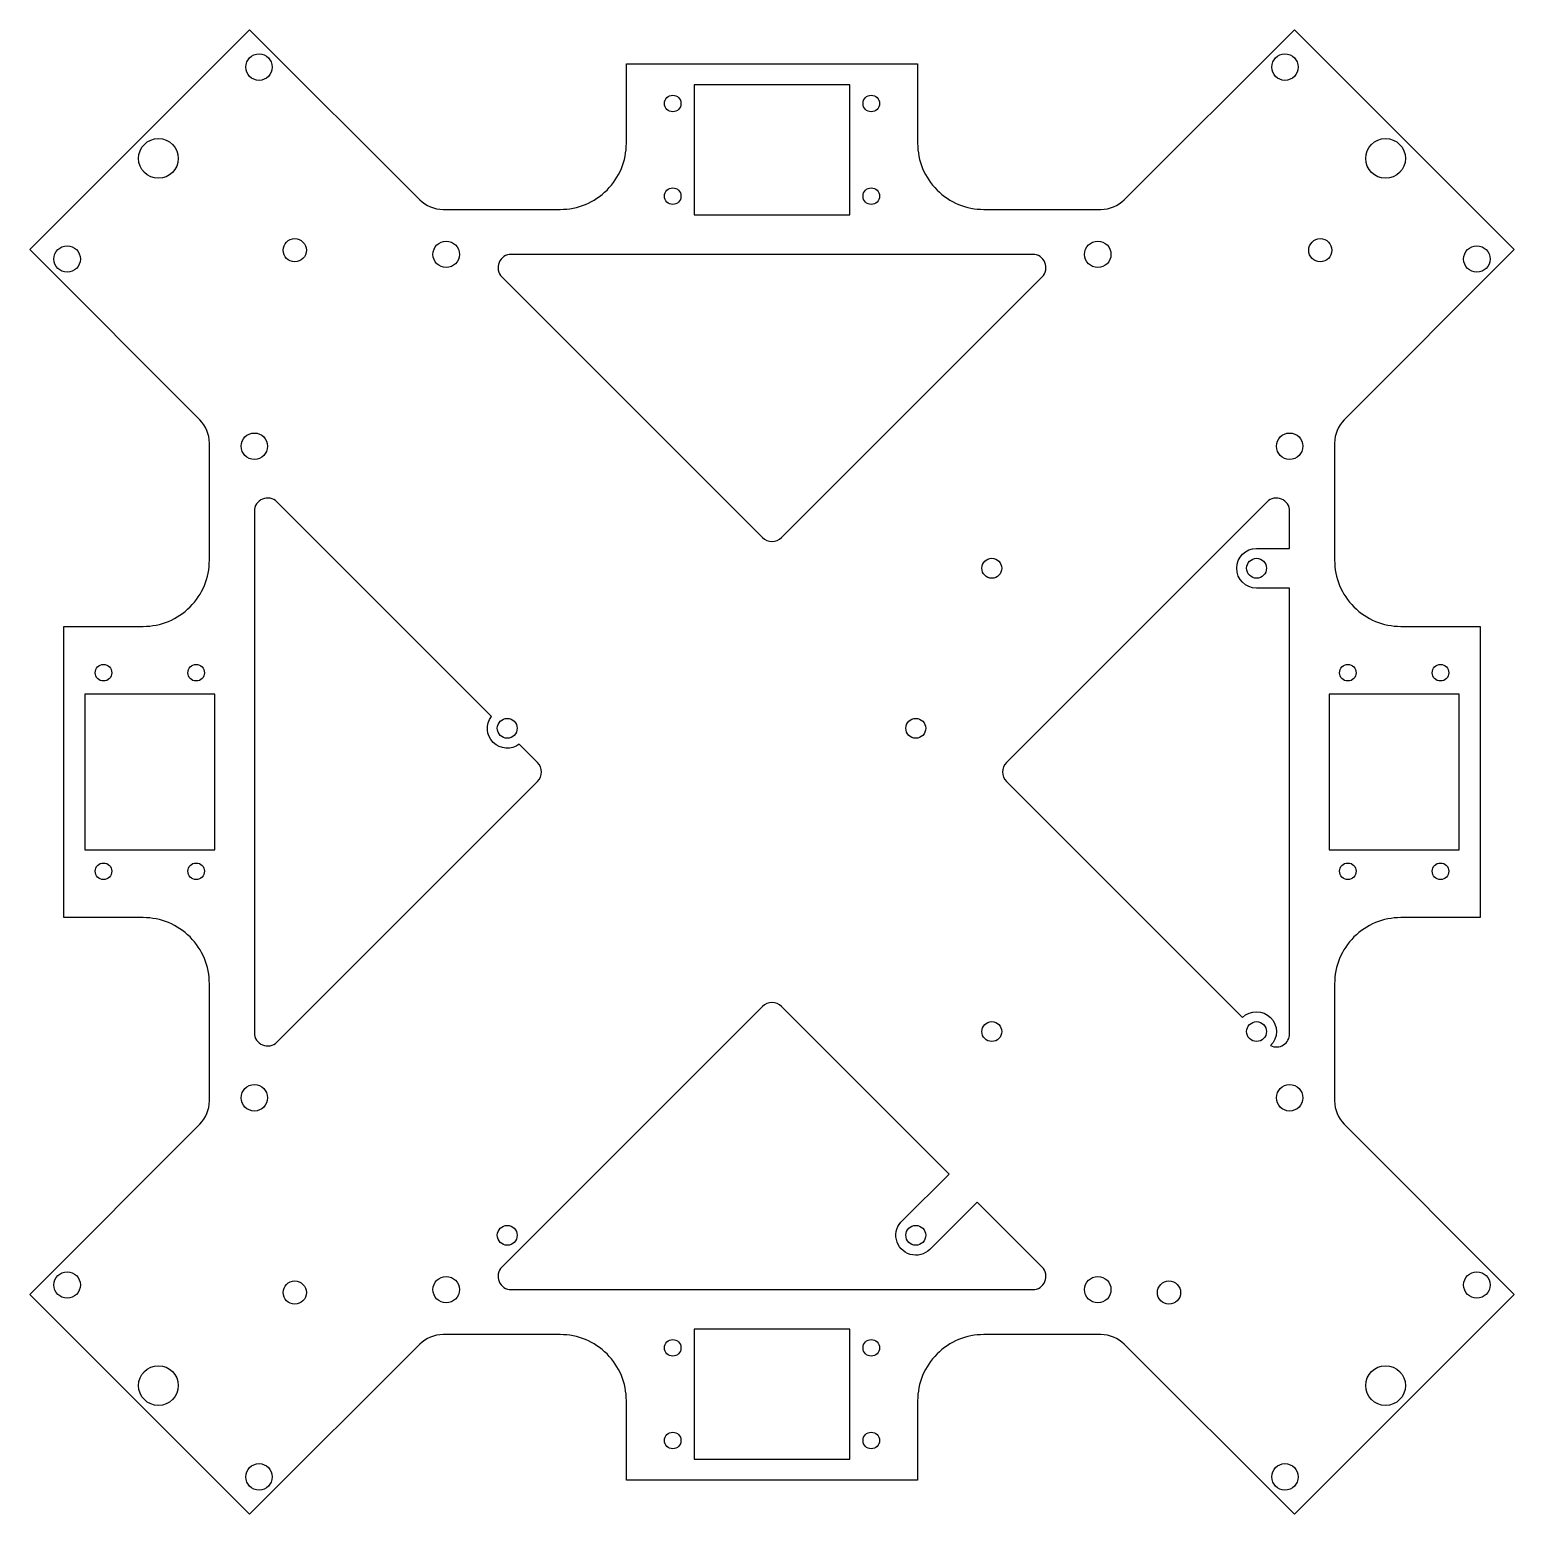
# Model space of a CAD drawing. Header units: inches. Extents: x -7.76 to 1.07, y -7.76 to 1.07.
import ezdxf

# ---------------------------------------------------------------- set-up
doc = ezdxf.new("R2010")
doc.units = ezdxf.units.IN
doc.layers.get('0').update_dxf_attribs({"linetype": 'CONTINUOUS'})

msp = doc.modelspace()

# ---------------------------------------------------------------- linework, layer by layer
for points in [[(0.8661, -2.4803), (0.8661, -4.2126), (0.3937, -4.2126, 0.414214), (0, -4.6063), (0, -5.3029, 0.198912), (0.0577, -5.4421), (1.069, -6.4535), (-0.2394, -7.7619), (-1.2508, -6.7506, 0.198912), (-1.39, -6.6929), (-2.0866, -6.6929, 0.414214), (-2.4803, -7.0866), (-2.4803, -7.5591), (-4.2126, -7.5591), (-4.2126, -7.0866, 0.414214), (-4.6063, -6.6929), (-5.3029, -6.6929, 0.198912), (-5.4421, -6.7506), (-6.4535, -7.7619), (-7.7619, -6.4535), (-6.7506, -5.4421, 0.198912), (-6.6929, -5.3029), (-6.6929, -4.6063, 0.414214), (-7.0866, -4.2126), (-7.5591, -4.2126), (-7.5591, -2.4803), (-7.0866, -2.4803, 0.414214), (-6.6929, -2.0866), (-6.6929, -1.39, 0.198912), (-6.7506, -1.2508), (-7.7619, -0.2394), (-6.4535, 1.069), (-5.4421, 0.0577, 0.198912), (-5.3029, 0), (-4.6063, 0, 0.414214), (-4.2126, 0.3937), (-4.2126, 0.8661), (-2.4803, 0.8661), (-2.4803, 0.3937, 0.414214), (-2.0866, 0), (-1.39, 0, 0.198912), (-1.2508, 0.0577), (-0.2394, 1.069), (1.069, -0.2394), (0.0577, -1.2508, 0.198912), (0, -1.39), (0, -2.0866, 0.414214), (0.3937, -2.4803)], [(-1.7956, -0.2673), (-4.8973, -0.2673, 0.668179), (-4.953, -0.4017), (-3.4021, -1.9525, 0.414214), (-3.2908, -1.9525), (-1.7399, -0.4017, 0.668179)], [(-6.2912, -4.953), (-4.7404, -3.4021, 0.414214), (-4.7404, -3.2908), (-4.8502, -3.181, -0.869095), (-5.0156, -3.0156), (-6.2912, -1.7399, 0.668179), (-6.4256, -1.7956), (-6.4256, -4.8973, 0.668179)], [(-1.9525, -3.4021), (-0.5476, -4.807, -1), (-0.3806, -4.9741, 0.554661), (-0.2673, -4.9033), (-0.2673, -2.2528), (-0.4641, -2.2528, -1), (-0.4641, -2.0165), (-0.2673, -2.0165), (-0.2673, -1.7956, 0.668179), (-0.4017, -1.7399), (-1.9525, -3.2908, 0.414214)], [(-2.5688, -6.0132), (-2.2934, -5.7378), (-3.2908, -4.7404, 0.414214), (-3.4021, -4.7404), (-4.953, -6.2912, 0.668179), (-4.8973, -6.4256), (-1.7956, -6.4256, 0.668179), (-1.7399, -6.2912), (-2.1265, -5.9046), (-2.4078, -6.1859, -1.035504)]]:
    msp.add_lwpolyline(points, format="xyb", close=True)
for points in [[(-3.8098, -0.0332), (-2.8832, -0.0332), (-2.8832, 0.7419), (-3.8098, 0.7419)], [(-6.6597, -3.8098), (-6.6597, -2.8832), (-7.4348, -2.8832), (-7.4348, -3.8098)], [(-0.0332, -2.8832), (-0.0332, -3.8098), (0.7419, -3.8098), (0.7419, -2.8832)], [(-2.8832, -6.6597), (-3.8098, -6.6597), (-3.8098, -7.4348), (-2.8832, -7.4348)]]:
    msp.add_lwpolyline(points, close=True)
for centre, radius in [((-6.3978, 0.8463), 0.0787), ((-0.2951, 0.8463), 0.0787), ((-3.937, 0.6299), 0.0492), ((-2.7559, 0.6299), 0.0492), ((-6.9963, 0.3034), 0.1181), ((0.3034, 0.3034), 0.1181), ((-3.937, 0.0787), 0.0492), ((-2.7559, 0.0787), 0.0492), ((-6.185, -0.2429), 0.0689), ((-0.085, -0.2429), 0.0689), ((-7.5392, -0.2951), 0.0787), ((-5.2843, -0.2673), 0.0787), ((-1.4087, -0.2673), 0.0787), ((0.8463, -0.2951), 0.0787), ((-6.4256, -1.4087), 0.0787), ((-0.2673, -1.4087), 0.0787), ((-2.0389, -2.1346), 0.0591), ((-0.4641, -2.1346), 0.0591), ((-7.3228, -2.7559), 0.0492), ((-6.7717, -2.7559), 0.0492), ((0.0787, -2.7559), 0.0492), ((0.6299, -2.7559), 0.0492), ((-4.9213, -3.0866), 0.0591), ((-2.4913, -3.0866), 0.0591), ((-7.3228, -3.937), 0.0492), ((-6.7717, -3.937), 0.0492), ((0.0787, -3.937), 0.0492), ((0.6299, -3.937), 0.0492), ((-2.0389, -4.8906), 0.0591), ((-0.4641, -4.8906), 0.0591), ((-6.4256, -5.2843), 0.0787), ((-0.2673, -5.2843), 0.0787), ((-4.9213, -6.1024), 0.0591), ((-2.4913, -6.1024), 0.0591), ((-7.5392, -6.3978), 0.0787), ((-5.2843, -6.4256), 0.0787), ((-1.4087, -6.4256), 0.0787), ((0.8463, -6.3978), 0.0787), ((-6.185, -6.4429), 0.0689), ((-0.985, -6.4429), 0.0689), ((-3.937, -6.7717), 0.0492), ((-2.7559, -6.7717), 0.0492), ((-6.9963, -6.9963), 0.1181), ((0.3034, -6.9963), 0.1181), ((-3.937, -7.3228), 0.0492), ((-2.7559, -7.3228), 0.0492), ((-6.3978, -7.5392), 0.0787), ((-0.2951, -7.5392), 0.0787)]:
    msp.add_circle(centre, radius)

doc.saveas('drawing.dxf')
